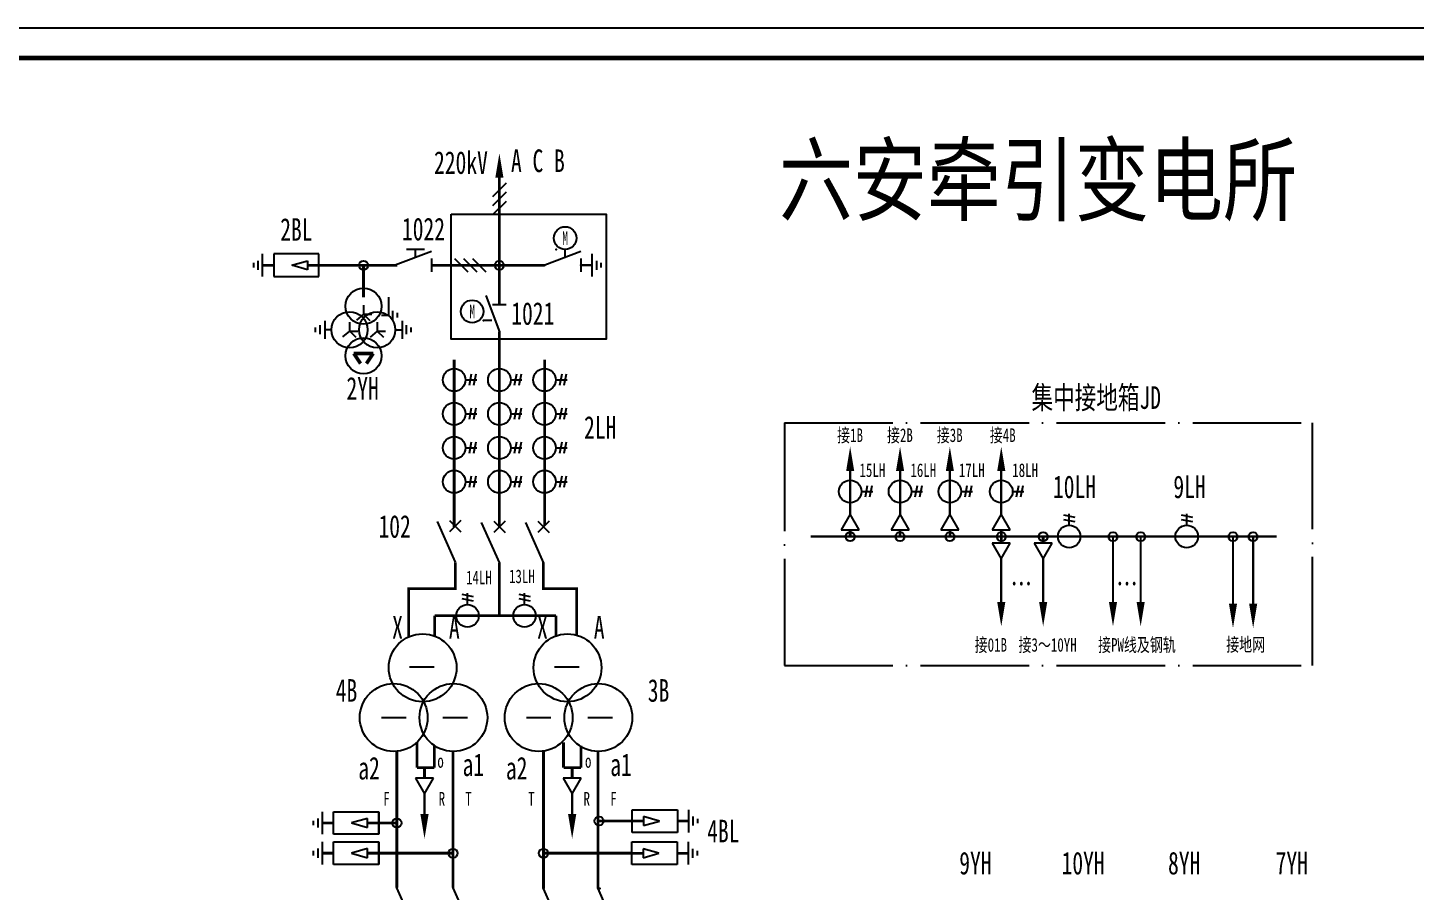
# Model space of a CAD drawing. Header units: millimetres. Extents: x 10667 to 23854, y -3427 to -2899.
# Drawn here: x 19168.7 to 19475.6, y -3089.7 to -2898.8 of the extents above; entities that cross this region are included whole.
import ezdxf
from ezdxf.enums import TextEntityAlignment as Align

# ---------------------------------------------------------------- set-up
doc = ezdxf.new("R2010")
doc.units = ezdxf.units.MM
doc.header["$LTSCALE"] = 10
doc.linetypes.add('ACAD_ISO04W100', pattern=[30, 24, -3, 0, -3])
doc.linetypes.add('DASHED', pattern=[11, 5, 0.5, 5, 0.5])
for name, color, linetype in [('3', 3, 'Continuous'), ('4', 1, 'Continuous'), ('BLOCK', 3, 'Continuous'), ('BOX', 7, 'Continuous'), ('LINE', 7, 'Continuous'), ('TEXT', 2, 'Continuous'), ('设    备', 3, 'Continuous'), ('设备编号', 2, 'Continuous'), ('连 接 线', 1, 'Continuous')]:
    doc.layers.add(name, color=color, linetype=linetype)
doc.layers.add('5', color=5, linetype='Continuous', lineweight=50)
doc.styles.add('HZ', font='SimSun.ttf', dxfattribs={"width": 0.7})
doc.styles.add('JH1', font='NSimSun.ttf', dxfattribs={"width": 0.8})

# ---------------------------------------------------------------- blocks, each defined once
blk = doc.blocks.new('$110DLQ')
at = {"layer": 'BLOCK', "color": 3}
for p, q in [((-4, 1), (0, -8)), ((1.25, 1.25), (-1.25, -1.25)), ((-1.25, 1.25), (1.25, -1.25))]:
    blk.add_line(p, q, dxfattribs=at)
blk = doc.blocks.new('$LH')
at = {"color": 3}
for p, q in [((3.79, 1.25), (3.29, -1.25)), ((4.79, 1.25), (4.29, -1.25)), ((2.5, 0), (5, 0))]:
    blk.add_line(p, q, dxfattribs=at)
blk.add_circle((0, 0), 2.5, dxfattribs=at)
blk = doc.blocks.new('$JT')
at = {"color": 3}
blk.add_lwpolyline([(0, 0, 1.8, 0, 0), (0, 5.41, 0, 0, 0)], format="xyseb", dxfattribs=at)
blk = doc.blocks.new('$3XB')
at = {"layer": 'BLOCK'}
for p, q in [((1.5, 3.5), (-1.5, 0.5)), ((1.5, 1.5), (-1.5, -1.5)), ((1.5, -0.5), (-1.5, -3.5))]:
    blk.add_line(p, q, dxfattribs=at)
blk = doc.blocks.new('$SGK1')
at = {"layer": 'BLOCK'}
for p, q in [((-3, 0), (0, -8)), ((-1.5, 0), (1.5, 0))]:
    blk.add_line(p, q, dxfattribs=at)
at = {"layer": 'TEXT', "color": 3}
for p, q in [((-3.5, -1.5), (-3.5, -5.5)), ((-1.6875, -3.5), (-3.5, -3.5))]:
    blk.add_line(p, q, dxfattribs=at)
blk = doc.blocks.new('$LH_11')
at = {"color": 3}
for p, q in [((2.5, -4.5), (5, -4.5)), ((3.79, -3.25), (3.29, -5.75)), ((4.79, -3.25), (4.29, -5.75))]:
    blk.add_line(p, q, dxfattribs=at)
at = {"color": 3, "const_width": 0.5}
blk.add_lwpolyline([(0, 0), (0, -9)], dxfattribs=at)
at = {"color": 3}
blk.add_circle((0, -4.5), 2.5, dxfattribs=at)
at = {"color": 4}
for p in [(0, 0), (0, -9)]:
    blk.add_point(p, dxfattribs=at)
blk = doc.blocks.new('LH_11')
blk.add_blockref('$LH_11', (0, 0))

msp = doc.modelspace()

# ---------------------------------------------------------------- linework, layer by layer
at = {"color": 3}
for centre in [(19256.07, -3040.32), (19288.12, -3040.32), (19249.68, -3051.32), (19262.89, -3051.32), (19281.74, -3051.32), (19294.95, -3051.32)]:
    msp.add_circle(centre, 7.5, dxfattribs=at)
at = {"layer": '4', "color": 2}
msp.add_lwpolyline([(10666.54, -2898.77), (23853.86, -2898.77), (23853.86, -3426.84), (10666.54, -3426.84)], close=True, dxfattribs=at)
at = {"layer": '5', "color": 2}
for p, q in [((19240.85, -2970.79), (19242.32, -2973.04)), ((19240.85, -2970.79), (19245.12, -2970.79)), ((19245.12, -2970.79), (19243.64, -2973.04))]:
    msp.add_line(p, q, dxfattribs=at)
at = {"layer": 'BLOCK'}
for p, q in [((19254.37, -3097.97), (19250.37, -3088.97)), ((19266.81, -3097.97), (19262.81, -3088.97)), ((19286.81, -3098.16), (19282.81, -3089.16)), ((19298.87, -3098.16), (19294.87, -3089.16))]:
    msp.add_line(p, q, dxfattribs=at)
for p in [(19250.37, -3088.97), (19262.81, -3088.97), (19282.81, -3089.16), (19295.25, -3089.16)]:
    msp.add_point(p, dxfattribs=at)
at = {"layer": 'BOX', "const_width": 1.05}
msp.add_lwpolyline([(10677.66, -2905.48), (23845.41, -2905.48), (23845.41, -3422.56), (10677.66, -3422.56)], close=True, dxfattribs=at)
at = {"layer": '设    备', "color": 3}
for p, q in [((19220.63, -2953.78), (19220.63, -2948.78)), ((19233.13, -2948.78), (19223.13, -2948.78)), ((19223.13, -2948.78), (19223.13, -2953.78)), ((19233.13, -2953.78), (19233.13, -2948.78)), ((19287.6, -2949.59), (19287.6, -2947.78)), ((19293.6, -2953.78), (19293.6, -2948.78)), ((19218.63, -2950.78), (19218.63, -2951.78)), ((19219.63, -2950.28), (19219.63, -2952.28)), ((19227.13, -2951.28), (19230.63, -2950.28)), ((19230.63, -2952.28), (19227.13, -2951.28)), ((19230.63, -2950.28), (19230.63, -2952.28)), ((19294.6, -2952.28), (19294.6, -2950.28)), ((19295.6, -2951.78), (19295.6, -2950.78)), ((19223.13, -2953.78), (19233.13, -2953.78)), ((19248.5, -2958.35), (19248.5, -2962.35)), ((19249.5, -2963.35), (19249.5, -2961.35)), ((19233.41, -2966.56), (19233.41, -2964.56)), ((19234.41, -2963.56), (19234.41, -2967.56)), ((19251.53, -2963.56), (19251.53, -2967.56)), ((19252.53, -2966.56), (19252.53, -2964.56)), ((19271.36, -2963.5), (19269.55, -2963.5)), ((19233.86, -3072.14), (19233.86, -3077.14)), ((19236.36, -3072.14), (19246.36, -3072.14)), ((19236.36, -3077.14), (19236.36, -3072.14)), ((19246.3, -3072.14), (19246.3, -3077.14)), ((19246.36, -3072.14), (19246.36, -3077.14)), ((19302.44, -3071.71), (19312.44, -3071.71)), ((19302.44, -3076.71), (19302.44, -3071.71)), ((19312.44, -3071.71), (19312.44, -3076.71)), ((19314.94, -3076.71), (19314.94, -3071.71)), ((19231.86, -3074.14), (19231.86, -3075.14)), ((19232.86, -3073.64), (19232.86, -3075.64)), ((19243.86, -3073.64), (19240.36, -3074.64)), ((19240.36, -3074.64), (19243.86, -3075.64)), ((19243.86, -3075.64), (19243.86, -3073.64)), ((19308.44, -3074.21), (19304.94, -3073.21)), ((19304.94, -3073.21), (19304.94, -3075.21)), ((19304.94, -3075.21), (19308.44, -3074.21)), ((19315.94, -3075.21), (19315.94, -3073.21)), ((19316.94, -3074.71), (19316.94, -3073.71)), ((19246.36, -3077.14), (19236.36, -3077.14)), ((19312.44, -3076.71), (19302.44, -3076.71)), ((19231.86, -3080.82), (19231.86, -3081.82)), ((19232.86, -3080.32), (19232.86, -3082.32)), ((19233.86, -3078.82), (19233.86, -3083.82)), ((19236.36, -3078.82), (19246.36, -3078.82)), ((19236.36, -3083.82), (19236.36, -3078.82)), ((19243.86, -3080.32), (19240.36, -3081.32)), ((19240.36, -3081.32), (19243.86, -3082.32)), ((19243.86, -3082.32), (19243.86, -3080.32)), ((19246.3, -3078.82), (19246.3, -3083.82)), ((19246.36, -3078.82), (19246.36, -3083.82)), ((19302.36, -3078.83), (19312.36, -3078.83)), ((19302.36, -3083.83), (19302.36, -3078.83)), ((19308.36, -3081.33), (19304.86, -3080.33)), ((19304.86, -3080.33), (19304.86, -3082.33)), ((19304.86, -3082.33), (19308.36, -3081.33)), ((19312.36, -3078.83), (19312.36, -3083.83)), ((19314.86, -3083.83), (19314.86, -3078.83)), ((19315.86, -3082.33), (19315.86, -3080.33)), ((19316.86, -3081.83), (19316.86, -3080.83)), ((19246.36, -3083.82), (19236.36, -3083.82)), ((19312.36, -3083.83), (19302.36, -3083.83))]:
    msp.add_line(p, q, dxfattribs=at)
at = {"layer": '设    备'}
for p, q in [((19291.1, -2948.28), (19283.1, -2951.28)), ((19291.1, -2949.78), (19291.1, -2952.78)), ((19270.05, -2958), (19273.05, -2966)), ((19243.02, -2960.15), (19243.02, -2962.11)), ((19271.55, -2960), (19274.55, -2960)), ((19239.9, -2963.86), (19239.9, -2965.82)), ((19243.02, -2962.13), (19241.45, -2963.43)), ((19243.02, -2962.11), (19244.84, -2962.11)), ((19243.02, -2962.11), (19244.41, -2963.48)), ((19246.05, -2963.88), (19246.05, -2965.84)), ((19247, -2962.35), (19248.5, -2962.35)), ((19250.5, -2962.85), (19250.5, -2961.85)), ((19232.41, -2966.06), (19232.41, -2965.06)), ((19235.91, -2965.56), (19234.41, -2965.56)), ((19239.9, -2965.84), (19238.32, -2967.14)), ((19239.9, -2965.82), (19241.28, -2967.18)), ((19239.9, -2965.84), (19241.72, -2965.84)), ((19246.05, -2965.86), (19244.47, -2967.16)), ((19246.05, -2965.84), (19247.43, -2967.21)), ((19246.05, -2965.84), (19247.87, -2965.84)), ((19250.03, -2965.56), (19251.53, -2965.56)), ((19253.53, -2966.06), (19253.53, -2965.06))]:
    msp.add_line(p, q, dxfattribs=at)
at = {"layer": '设    备', "color": 3}
for points, const_width in [([(19223.13, -2951.28), (19220.63, -2951.28)], 0.6), ([(19230.63, -2951.28), (19233.13, -2951.28)], 0.6), ([(19291.1, -2951.28), (19293.6, -2951.28)], 0.5), ([(19236.36, -3074.64), (19233.86, -3074.64)], 0.6), ([(19243.86, -3074.64), (19246.36, -3074.64)], 0.6), ([(19304.94, -3074.21), (19302.44, -3074.21)], 0.6), ([(19312.44, -3074.21), (19314.94, -3074.21)], 0.6), ([(19236.36, -3081.32), (19233.86, -3081.32)], 0.6), ([(19243.86, -3081.32), (19246.36, -3081.32)], 0.6), ([(19304.86, -3081.33), (19302.36, -3081.33)], 0.6), ([(19312.36, -3081.33), (19314.86, -3081.33)], 0.6)]:
    msp.add_lwpolyline(points, dxfattribs=dict(at, const_width=const_width))
at = {"layer": '设    备'}
for centre, radius in [((19287.6, -2945.28), 2.5), ((19273.05, -2951.28), 1), ((19243, -2960.35), 4), ((19239.91, -2965.56), 4), ((19246.03, -2965.56), 4), ((19267.05, -2961.5), 2.5), ((19243, -2971.33), 4)]:
    msp.add_circle(centre, radius, dxfattribs=at)
at = {"layer": '设    备', "color": 4}
for p in [(19285.61, -2947.78), (19269.55, -2963.49)]:
    msp.add_point(p, dxfattribs=at)
at = {"layer": '设    备'}
for p in [(19283.1, -2951.28), (19291.1, -2951.28), (19273.05, -2960), (19273.05, -2966)]:
    msp.add_point(p, dxfattribs=at)
at = {"layer": '连 接 线', "color": 0, "linetype": 'ACAD_ISO04W100', "ltscale": 0.1}
for p, q in [((19336.12, -2986.11), (19452.94, -2986.11)), ((19336.12, -2986.11), (19336.12, -3039.79)), ((19452.94, -3039.79), (19452.94, -2986.11)), ((19336.12, -3039.79), (19452.94, -3039.79))]:
    msp.add_line(p, q, dxfattribs=at)
at = {"layer": '连 接 线', "color": 3}
for p, q in [((19350.65, -3006.33), (19348.65, -3009.79)), ((19352.65, -3009.79), (19350.65, -3006.33)), ((19361.68, -3006.33), (19359.68, -3009.79)), ((19363.68, -3009.79), (19361.68, -3006.33)), ((19372.7, -3006.33), (19370.7, -3009.79)), ((19374.7, -3009.79), (19372.7, -3006.33)), ((19384.07, -3006.33), (19382.07, -3009.79)), ((19386.07, -3009.79), (19384.07, -3006.33)), ((19348.65, -3009.79), (19352.65, -3009.79)), ((19359.68, -3009.79), (19363.68, -3009.79)), ((19370.7, -3009.79), (19374.7, -3009.79)), ((19382.07, -3009.79), (19386.07, -3009.79)), ((19382.07, -3012.79), (19384.07, -3016.25)), ((19386.07, -3012.79), (19382.07, -3012.79)), ((19384.07, -3016.25), (19386.07, -3012.79)), ((19391.34, -3012.79), (19393.34, -3016.25)), ((19395.34, -3012.79), (19391.34, -3012.79)), ((19393.34, -3016.25), (19395.34, -3012.79)), ((19253.19, -3040.11), (19258.63, -3040.11)), ((19285.25, -3040.11), (19290.69, -3040.11)), ((19246.96, -3051.32), (19252.4, -3051.32)), ((19260.55, -3051.32), (19265.99, -3051.32)), ((19279.02, -3051.32), (19284.45, -3051.32)), ((19292.61, -3051.32), (19298.05, -3051.32)), ((19254.49, -3064.73), (19256.49, -3068.19)), ((19258.49, -3064.73), (19254.49, -3064.73)), ((19256.49, -3068.19), (19258.49, -3064.73)), ((19287.15, -3064.73), (19289.15, -3068.19)), ((19291.15, -3064.73), (19287.15, -3064.73)), ((19289.15, -3068.19), (19291.15, -3064.73))]:
    msp.add_line(p, q, dxfattribs=at)
at = {"layer": '连 接 线'}
for points, const_width in [([(19273.05, -2960), (19273.05, -2931.95)], 0.6), ([(19244.64, -2951.28), (19233.14, -2951.28), (19233.14, -2951.28)], 0.6), ([(19243, -2958.35), (19243, -2951.28)], 0.6), ([(19250.5, -2951.28), (19244.64, -2951.28)], 0.6), ([(19273.05, -2951.28), (19258, -2951.28)], 0.6), ([(19283.1, -2951.28), (19273.05, -2951.28)], 0.6), ([(19273.05, -3009.16), (19273.05, -2966)], 0.6), ([(19350.65, -3011.29), (19350.65, -3009.79)], 0.6), ([(19361.68, -3011.29), (19361.68, -3009.79)], 0.6), ([(19372.7, -3011.29), (19372.7, -3009.79)], 0.6), ([(19384.07, -3011.29), (19384.07, -3009.79)], 0.6), ([(19341.88, -3011.29), (19445.02, -3011.29)], 0.5), ([(19384.07, -3011.29), (19384.07, -3012.79)], 0.6), ([(19393.34, -3011.29), (19393.34, -3012.79)], 0.6), ([(19408.79, -3011.29), (19408.79, -3026.25)], 0.5), ([(19414.91, -3011.29), (19414.91, -3026.25)], 0.5), ([(19435.33, -3011.15), (19435.33, -3026.11)], 0.5), ([(19439.78, -3011.15), (19439.79, -3026.11)], 0.5), ([(19252.96, -3033.49), (19252.96, -3022.82), (19263.29, -3022.81), (19263.29, -3016.97)], 0.6), ([(19273.05, -3028.82), (19273.05, -3017.16)], 0.6), ([(19290.12, -3033.09), (19290.12, -3022.82), (19282.8, -3022.81), (19282.8, -3016.97)], 0.6), ([(19258.73, -3028.82), (19258.73, -3033.3)], 0.6), ([(19273.05, -3028.82), (19258.73, -3028.82)], 0.6), ([(19273.05, -3028.82), (19285.57, -3028.82)], 0.6), ([(19285.57, -3028.82), (19285.57, -3033.26)], 0.6), ([(19254.8, -3056.79), (19254.8, -3062.41)], 0.6), ([(19287.24, -3056.79), (19287.24, -3062.41)], 0.6), ([(19250.37, -3058.78), (19250.37, -3069.91)], 0.6), ([(19258.68, -3057.52), (19258.68, -3062.41)], 0.6), ([(19262.81, -3058.82), (19262.81, -3069.91)], 0.6), ([(19282.81, -3058.74), (19282.81, -3069.91)], 0.6), ([(19291.11, -3057.52), (19291.11, -3062.41)], 0.6), ([(19294.87, -3058.82), (19294.87, -3069.87)], 0.6), ([(19254.8, -3062.41), (19258.68, -3062.41)], 0.6), ([(19256.49, -3062.41), (19256.49, -3064.73)], 0.6), ([(19287.24, -3062.41), (19291.11, -3062.41)], 0.6), ([(19289.15, -3062.41), (19289.15, -3064.73)], 0.6), ([(19250.37, -3069.91), (19250.37, -3088.97)], 0.6), ([(19262.81, -3069.91), (19262.81, -3088.97)], 0.6), ([(19282.81, -3069.91), (19282.81, -3089.16)], 0.6), ([(19294.87, -3069.87), (19294.87, -3089.16)], 0.6), ([(19246.37, -3074.65), (19250.37, -3074.65)], 0.6), ([(19294.87, -3074.2), (19302.43, -3074.2)], 0.6), ([(19246.36, -3081.32), (19262.81, -3081.32)], 0.6), ([(19282.81, -3081.32), (19302.35, -3081.32)], 0.6)]:
    msp.add_lwpolyline(points, dxfattribs=dict(at, const_width=const_width))
at = {"layer": '连 接 线', "color": 3, "linetype": 'DASHED'}
msp.add_lwpolyline([(19262.41, -2940), (19296.67, -2940), (19296.67, -2967.63), (19262.41, -2967.63)], close=True, dxfattribs=at)
at = {"layer": '连 接 线', "color": 3, "const_width": 0.6}
for points in [[(19263.05, -2972.16), (19263.05, -3009.21)], [(19273.05, -2972.16), (19273.05, -3003.66)], [(19283.05, -2972.16), (19283.05, -3008.91)]]:
    msp.add_lwpolyline(points, dxfattribs=at)
at = {"layer": '连 接 线', "color": 6, "linetype": 'DASHED', "ltscale": 0.5, "const_width": 0.5}
for points in [[(19350.65, -3006.33), (19350.65, -2996.33)], [(19361.68, -3006.33), (19361.68, -2996.33)], [(19372.7, -3006.33), (19372.7, -2996.33)], [(19384.07, -3006.33), (19384.07, -2996.33)], [(19384.07, -3016.25), (19384.07, -3026.25)], [(19393.34, -3016.25), (19393.34, -3026.25)], [(19256.49, -3068.19), (19256.49, -3073.19)], [(19289.15, -3068.19), (19289.15, -3073.19)]]:
    msp.add_lwpolyline(points, dxfattribs=at)
at = {"layer": '连 接 线', "color": 3}
for centre in [(19243, -2951.28), (19350.65, -3011.29), (19361.68, -3011.29), (19372.7, -3011.29), (19384.07, -3011.29), (19393.34, -3011.29), (19408.79, -3011.29), (19414.91, -3011.29), (19435.33, -3011.29), (19439.78, -3011.29), (19250.37, -3074.65), (19295.11, -3074.2), (19262.81, -3081.32), (19282.81, -3081.32)]:
    msp.add_circle(centre, 1, dxfattribs=at)

# ---------------------------------------------------------------- block references
at = {"layer": 'LINE'}
for name, p in [('$3XB', (19273.05, -2936.66)), ('$110DLQ', (19263.29, -3008.97)), ('$110DLQ', (19273.05, -3009.16)), ('$110DLQ', (19282.8, -3009.16))]:
    msp.add_blockref(name, p, dxfattribs=at)
for name, p, rotation in [('$SGK1', (19258, -2951.28), 270), ('$3XB', (19266.59, -2951.28), 90)]:
    msp.add_blockref(name, p, dxfattribs=dict(at, rotation=rotation))
at = {"layer": '设    备'}
for name, p in [('$LH', (19263.05, -2976.66)), ('$LH', (19273.05, -2976.66)), ('$LH', (19283.05, -2976.66)), ('$LH', (19263.05, -2984.16)), ('$LH', (19273.05, -2984.16)), ('$LH', (19283.05, -2984.16)), ('$LH', (19263.05, -2991.66)), ('$LH', (19273.05, -2991.66)), ('$LH', (19283.05, -2991.66)), ('$LH', (19263.05, -2999.16)), ('$LH', (19273.05, -2999.16)), ('$LH', (19283.05, -2999.16)), ('LH_11', (19350.65, -2996.83)), ('LH_11', (19361.68, -2996.83)), ('LH_11', (19372.7, -2996.83)), ('LH_11', (19384.07, -2996.83))]:
    msp.add_blockref(name, p, dxfattribs=at)
at = {"layer": '设    备', "rotation": 90}
for name, p in [('LH_11', (19394.59, -3011.29)), ('LH_11', (19420.59, -3011.29)), ('$LH', (19266.02, -3028.82)), ('$LH', (19278.61, -3028.82))]:
    msp.add_blockref(name, p, dxfattribs=at)
at = {"layer": '连 接 线', "color": 3}
for p in [(19273.05, -2931.95), (19350.65, -2996.83), (19361.68, -2996.83), (19372.7, -2996.83), (19384.07, -2996.83)]:
    msp.add_blockref('$JT', p, dxfattribs=at)
at = {"layer": '连 接 线', "color": 3, "rotation": 180}
for p in [(19384.07, -3025.75), (19393.34, -3025.75), (19408.79, -3025.75), (19414.91, -3025.75), (19435.33, -3026.11), (19439.79, -3026.11), (19256.49, -3072.69), (19289.15, -3072.69)]:
    msp.add_blockref('$JT', p, dxfattribs=at)

# ---------------------------------------------------------------- texts
at = {"layer": '3', "linetype": 'DASHED', "style": 'JH1', "width": 0.8}
msp.add_text('六安牵引变电所', height=15, dxfattribs=at).set_placement((19334.9, -2939.91))
at = {"layer": 'TEXT', "color": 7, "style": 'HZ', "width": 0.7}
for p in [(19388.51, -3024.29), (19411.88, -3024.29)]:
    msp.add_text('…', height=5, dxfattribs=at).set_placement(p, align=Align.CENTER)
at = {"layer": '设    备', "style": 'HZ', "width": 0.62}
for p in [(19287.6, -2945.28), (19267.05, -2961.5)]:
    msp.add_text('M', height=3, dxfattribs=at).set_placement(p, align=Align.MIDDLE)
at = {"layer": '设备编号', "color": 6, "style": 'HZ', "width": 0.7}
for s, height, p in [('220kV', 5, (19264.55, -2931.08)), ('A C B', 5, (19281.57, -2930.68)), ('集中接地箱JD', 5, (19405.08, -2983.05)), ('接1B', 3, (19350.63, -2990.38)), ('接2B', 3, (19361.65, -2990.38)), ('接3B', 3, (19372.67, -2990.38)), ('接4B', 3, (19384.4, -2990.38)), ('接01B', 3, (19381.77, -3036.75)), ('接3～10YH', 3, (19394.32, -3036.75)), ('接PW线及钢轨', 3, (19414.08, -3036.75)), ('接地网', 3, (19438.13, -3036.68))]:
    msp.add_text(s, height=height, dxfattribs=at).set_placement(p, align=Align.CENTER)
for s, height, p in [('2BL', 5, (19224.57, -2945.88)), ('1022', 5, (19251.5, -2945.78)), ('1021', 5, (19275.68, -2964.46)), ('2YH', 5, (19239.23, -2981.01)), ('2LH', 5, (19291.78, -2989.66)), ('15LH', 3, (19352.7, -2998.11)), ('16LH', 3, (19363.97, -2998.11)), ('17LH', 3, (19374.7, -2998.11)), ('18LH', 3, (19386.5, -2998.11)), ('10LH', 5, (19395.5, -3002.79)), ('9LH', 5, (19422.14, -3002.79)), ('102', 5, (19246.31, -3011.55)), ('14LH', 3, (19265.67, -3021.84)), ('13LH', 3, (19275.18, -3021.59)), ('X', 5, (19249.33, -3033.85)), ('A', 5, (19261.89, -3033.85)), ('X', 5, (19281.39, -3033.85)), ('A', 5, (19293.94, -3033.85)), ('4B', 5, (19236.86, -3047.83)), ('3B', 5, (19305.88, -3047.83)), ('a1', 5, (19264.92, -3064.25)), ('a1', 5, (19297.58, -3064.25)), ('a2', 5, (19241.84, -3065.02)), ('o', 3, (19259.33, -3062.43)), ('a2', 5, (19274.49, -3065.02)), ('o', 3, (19291.99, -3062.43)), ('F', 3, (19247.36, -3070.79)), ('R', 3, (19259.62, -3070.79)), ('T', 3, (19265.52, -3070.79)), ('T', 3, (19279.42, -3070.79)), ('R', 3, (19291.67, -3070.79)), ('F', 3, (19297.58, -3070.79)), ('4BL', 5, (19319.02, -3078.93)), ('9YH', 5, (19374.78, -3086.02)), ('10YH', 5, (19397.41, -3086.02)), ('8YH', 5, (19420.96, -3086.01)), ('7YH', 5, (19444.76, -3086.01))]:
    msp.add_text(s, height=height, dxfattribs=at).set_placement(p)

doc.saveas('drawing.dxf')
